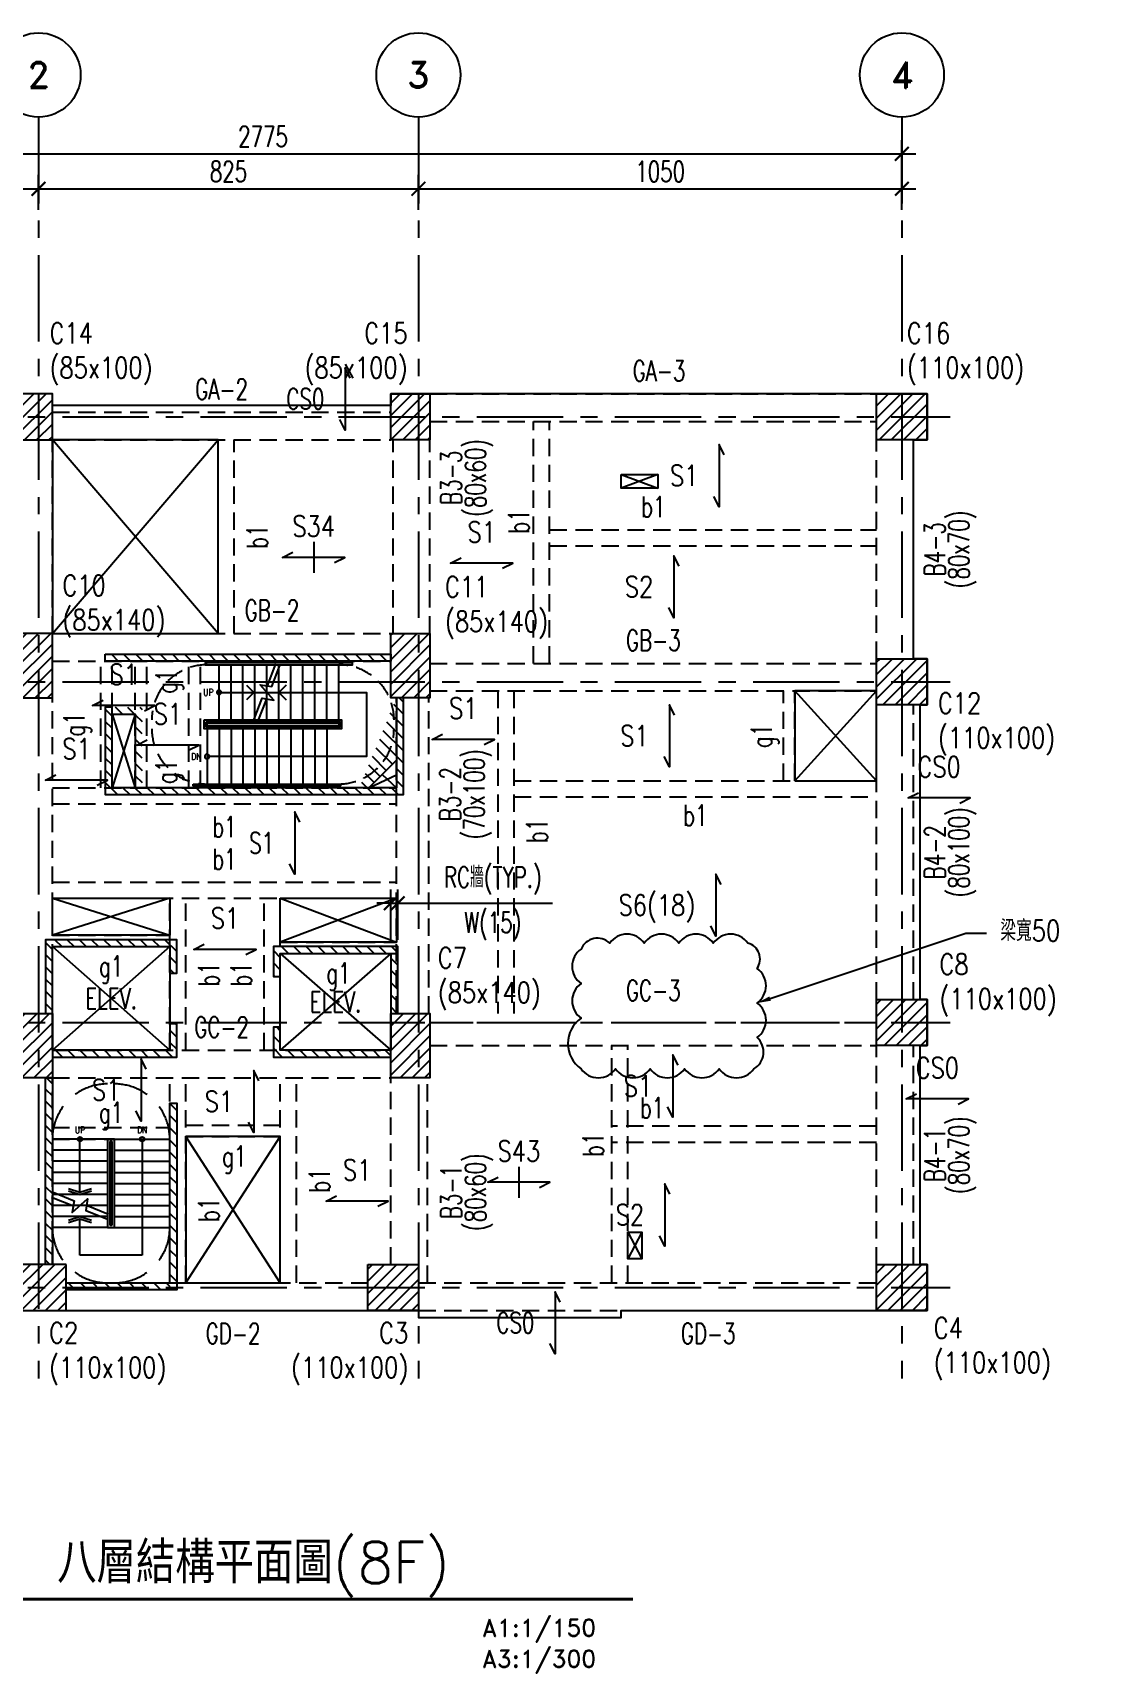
# Model space of a CAD drawing. Header units: millimetres. Extents: x -3377 to 119122, y -22007 to 15479.
# Drawn here: x 53129 to 55421, y -17970 to -14409 of the extents above; entities that cross this region are included whole.
import ezdxf
from ezdxf import colors
from ezdxf.entities.mleader import LeaderData, LeaderLine
from ezdxf.enums import TextEntityAlignment as Align
from ezdxf.math import Vec2, Vec3

# ---------------------------------------------------------------- set-up
doc = ezdxf.new("R2010")
doc.units = ezdxf.units.MM
doc.header["$LTSCALE"] = 150
doc.header["$MEASUREMENT"] = 0
for name, pattern in [('CENTER', [2, 1.25, -0.25, 0.25, -0.25]), ('CONTINOUS', [0]), ('HIDDEN', [0.375, 0.25, -0.125]), ('HIDDENX2', [0.75, 0.5, -0.25])]:
    doc.linetypes.add(name, pattern=pattern)
doc.layers.get('0').update_dxf_attribs({"plot": 0})
for name, color, linetype in [('S-CLOUD', 4, 'Continuous'), ('S-COL', 7, 'Continuous'), ('S-COLB', 4, 'HIDDEN'), ('S-CONCB-W', 140, 'HIDDEN'), ('S-CONCWALL', 30, 'Continuous'), ('S-DIM', 2, 'Continuous'), ('S-GRID', 1, 'CENTER'), ('S-GRID-DIM', 2, 'Continuous'), ('S-GRID-T', 3, 'Continuous'), ('S-HATCH-COL', 13, 'Continuous'), ('S-HATCH-CONCWALL', 161, 'Continuous'), ('S-OPEN', 13, 'Continuous'), ('S-RCBMB', 3, 'HIDDEN'), ('S-RCBMG', 2, 'HIDDEN'), ('S-SLAB', 5, 'Continuous'), ('S-SLABT', 2, 'Continuous'), ('S-STAIR', 1, 'Continuous'), ('S-TEXT', 2, 'Continuous'), ('S-TEXTB', 3, 'Continuous'), ('S-TEXTC', 3, 'Continuous'), ('S-TEXTG', 2, 'Continuous'), ('S-TITLE', 2, 'Continuous')]:
    doc.layers.add(name, color=color, linetype=linetype)
doc.styles.add('3E', font='simplex.shx', dxfattribs={"width": 0.8, "height": 45, "bigfont": 'dayus.shx'})
doc.styles.add('CD1', font='romand', dxfattribs={"height": 3})
doc.styles.add('CD2', font='romand', dxfattribs={"height": 15})
doc.styles.add('CHINA', font='romans.shx', dxfattribs={"width": 0.8, "bigfont": 'china.shx'})
doc.styles.add('CS4', font='romans.shx', dxfattribs={"width": 0.7, "height": 45, "bigfont": 'lsp.shx'})
doc.styles.add('LSP', font='SIMPLEX.shx', dxfattribs={"width": 0.8, "bigfont": 'lsp.shx'})
doc.dimstyles.new('DIM150', dxfattribs={"dimscale": 15, "dimtxt": 3, "dimasz": 2, "dimexe": 2, "dimexo": 2, "dimgap": 1, "dimtad": 1, "dimdec": 1, "dimdsep": 46, "dimtxsty": 'CS4', "dimblk1": 'ARCHTICK', "dimblk2": 'ARCHTICK', "dimsah": 1, "dimcen": 2, "dimdle": 2, "dimadec": 0, "dimazin": 0, "dimtfac": 1, "dimtdec": 1, "dimtmove": 0, "dimatfit": 3, "dimldrblk": 'TAA', "dimfxl": 0, "dimtolj": 1, "dimarcsym": 0})

# ---------------------------------------------------------------- blocks, each defined once
blk = doc.blocks.new('SG1')
at = {"layer": 'S-GRID-T'}
blk.add_circle((0, 6.09375), 6.09375, dxfattribs=at)
at = {"layer": 'S-GRID-T', "style": 'CD2'}
blk.add_attdef('GRID-BUB', text='', height=3.75, dxfattribs=at).set_placement((0, 6.09375), align=Align.MIDDLE_CENTER)
blk = doc.blocks.new('SG2')
at = {"layer": 'S-GRID-T'}
blk.add_circle((-6.09375, 0), 6.09375, dxfattribs=at)
at = {"layer": 'S-GRID-T', "style": 'CD2'}
blk.add_attdef('GRID-BUB', text='', height=3.75, dxfattribs=at).set_placement((-6.09375, 0), align=Align.MIDDLE_CENTER)
blk = doc.blocks.new('_ARCHTICK')
at = {"color": 0, "linetype": 'ByBlock', "const_width": 0.15}
blk.add_lwpolyline([(-0.5, -0.5), (0.5, 0.5)], dxfattribs=at)
blk = doc.blocks.new('*D71')
at = {"layer": 'DEFPOINTS', "color": 0, "transparency": 16777216}
for p in [(-5535.9, -424.9), (-8310.9, -500.6), (-5535.9, -500.6)]:
    blk.add_point(p, dxfattribs=at)
at = {"layer": 'S-GRID-DIM', "color": 0, "lineweight": -2, "transparency": 16777216}
for p, q in [((-8340.9, -424.9), (-5505.9, -424.9)), ((-8310.9, -470.6), (-8310.9, -394.9)), ((-5535.9, -470.6), (-5535.9, -394.9))]:
    blk.add_line(p, q, dxfattribs=at)
at = {"layer": 'S-GRID-DIM', "color": 0, "lineweight": -2, "transparency": 16777216, "xscale": 30, "yscale": 30, "zscale": 30, "rotation": 180}
blk.add_blockref('_ARCHTICK', (-8310.9, -424.9), dxfattribs=at)
at = {"layer": 'S-GRID-DIM', "color": 0, "lineweight": -2, "transparency": 16777216, "xscale": 30, "yscale": 30, "zscale": 30}
blk.add_blockref('_ARCHTICK', (-5535.9, -424.9), dxfattribs=at)
at = {"layer": 'S-GRID-DIM', "color": 0, "transparency": 16777216, "insert": (-6923.4, -387.4), "char_height": 45, "attachment_point": 5, "style": 'CS4'}
blk.add_mtext('\\A1;2775', dxfattribs=at)
blk = doc.blocks.new('TAA')
at = {"linetype": 'Continuous'}
blk.add_line((0, 0), (-1.66, 0), dxfattribs=at)
blk.add_solid([(-1.5, -0.25), (-1.5, 0.25), (0, 0)], dxfattribs=at)
blk = doc.blocks.new('*D72')
at = {"layer": 'DEFPOINTS', "color": 0, "transparency": 16777216}
for p in [(-7410.9, -500.6), (-8310.9, -576.2), (-7410.9, -576.2)]:
    blk.add_point(p, dxfattribs=at)
at = {"layer": 'S-GRID-DIM', "color": 0, "lineweight": -2, "transparency": 16777216}
for p, q in [((-8310.9, -546.2), (-8310.9, -470.6)), ((-7410.9, -546.2), (-7410.9, -470.6)), ((-8340.9, -500.6), (-7380.9, -500.6))]:
    blk.add_line(p, q, dxfattribs=at)
at = {"layer": 'S-GRID-DIM', "color": 0, "lineweight": -2, "transparency": 16777216, "xscale": 30, "yscale": 30, "zscale": 30, "rotation": 180}
blk.add_blockref('_ARCHTICK', (-8310.9, -500.6), dxfattribs=at)
at = {"layer": 'S-GRID-DIM', "color": 0, "lineweight": -2, "transparency": 16777216, "xscale": 30, "yscale": 30, "zscale": 30}
blk.add_blockref('_ARCHTICK', (-7410.9, -500.6), dxfattribs=at)
at = {"layer": 'S-GRID-DIM', "color": 0, "transparency": 16777216, "insert": (-7860.9, -463.1), "char_height": 45, "attachment_point": 5, "style": 'CS4'}
blk.add_mtext('\\A1;900', dxfattribs=at)
blk = doc.blocks.new('*D73')
at = {"layer": 'DEFPOINTS', "color": 0, "transparency": 16777216}
for p in [(-6585.9, -500.6), (-7410.9, -576.2), (-6585.9, -576.2)]:
    blk.add_point(p, dxfattribs=at)
at = {"layer": 'S-GRID-DIM', "color": 0, "lineweight": -2, "transparency": 16777216}
for p, q in [((-7410.9, -546.2), (-7410.9, -470.6)), ((-6585.9, -546.2), (-6585.9, -470.6)), ((-7440.9, -500.6), (-6555.9, -500.6))]:
    blk.add_line(p, q, dxfattribs=at)
at = {"layer": 'S-GRID-DIM', "color": 0, "lineweight": -2, "transparency": 16777216, "xscale": 30, "yscale": 30, "zscale": 30, "rotation": 180}
blk.add_blockref('_ARCHTICK', (-7410.9, -500.6), dxfattribs=at)
at = {"layer": 'S-GRID-DIM', "color": 0, "lineweight": -2, "transparency": 16777216, "xscale": 30, "yscale": 30, "zscale": 30}
blk.add_blockref('_ARCHTICK', (-6585.9, -500.6), dxfattribs=at)
at = {"layer": 'S-GRID-DIM', "color": 0, "transparency": 16777216, "insert": (-6998.4, -463.1), "char_height": 45, "attachment_point": 5, "style": 'CS4'}
blk.add_mtext('\\A1;825', dxfattribs=at)
blk = doc.blocks.new('*D74')
at = {"layer": 'DEFPOINTS', "color": 0, "transparency": 16777216}
for p in [(-5535.9, -500.6), (-6585.9, -576.2), (-5535.9, -576.2)]:
    blk.add_point(p, dxfattribs=at)
at = {"layer": 'S-GRID-DIM', "color": 0, "lineweight": -2, "transparency": 16777216}
for p, q in [((-6585.9, -546.2), (-6585.9, -470.6)), ((-5535.9, -546.2), (-5535.9, -470.6)), ((-6615.9, -500.6), (-5505.9, -500.6))]:
    blk.add_line(p, q, dxfattribs=at)
at = {"layer": 'S-GRID-DIM', "color": 0, "lineweight": -2, "transparency": 16777216, "xscale": 30, "yscale": 30, "zscale": 30, "rotation": 180}
blk.add_blockref('_ARCHTICK', (-6585.9, -500.6), dxfattribs=at)
at = {"layer": 'S-GRID-DIM', "color": 0, "lineweight": -2, "transparency": 16777216, "xscale": 30, "yscale": 30, "zscale": 30}
blk.add_blockref('_ARCHTICK', (-5535.9, -500.6), dxfattribs=at)
at = {"layer": 'S-GRID-DIM', "color": 0, "transparency": 16777216, "insert": (-6060.9, -463.1), "char_height": 45, "attachment_point": 5, "style": 'CS4'}
blk.add_mtext('\\A1;1050', dxfattribs=at)
blk = doc.blocks.new('*D75')
at = {"layer": 'DEFPOINTS', "color": 0, "transparency": 16777216}
for p in [(-8779.1, -995.9), (-8703.4, -995.9), (-8703.4, -2885.9)]:
    blk.add_point(p, dxfattribs=at)
at = {"layer": 'S-GRID-DIM', "color": 0, "lineweight": -2, "transparency": 16777216}
for p, q in [((-8733.4, -995.9), (-8809.1, -995.9)), ((-8779.1, -2915.9), (-8779.1, -965.9)), ((-8733.4, -2885.9), (-8809.1, -2885.9))]:
    blk.add_line(p, q, dxfattribs=at)
at = {"layer": 'S-GRID-DIM', "color": 0, "lineweight": -2, "transparency": 16777216, "xscale": 30, "yscale": 30, "zscale": 30}
for p, rotation in [((-8779.1, -995.9), 90), ((-8779.1, -2885.9), 270)]:
    blk.add_blockref('_ARCHTICK', p, dxfattribs=dict(at, rotation=rotation))
at = {"layer": 'S-GRID-DIM', "color": 0, "transparency": 16777216, "insert": (-8816.6, -1940.9), "char_height": 45, "attachment_point": 5, "rotation": 90, "style": 'CS4'}
blk.add_mtext('\\A1;1890', dxfattribs=at)
blk = doc.blocks.new('*D76')
at = {"layer": 'DEFPOINTS', "color": 0, "transparency": 16777216}
for p in [(-8703.4, -2310.9), (-8627.8, -2310.9), (-8627.8, -2885.9)]:
    blk.add_point(p, dxfattribs=at)
at = {"layer": 'S-GRID-DIM', "color": 0, "lineweight": -2, "transparency": 16777216}
for p, q in [((-8657.8, -2310.9), (-8733.4, -2310.9)), ((-8703.4, -2915.9), (-8703.4, -2280.9)), ((-8657.8, -2885.9), (-8733.4, -2885.9))]:
    blk.add_line(p, q, dxfattribs=at)
at = {"layer": 'S-GRID-DIM', "color": 0, "lineweight": -2, "transparency": 16777216, "xscale": 30, "yscale": 30, "zscale": 30}
for p, rotation in [((-8703.4, -2310.9), 90), ((-8703.4, -2885.9), 270)]:
    blk.add_blockref('_ARCHTICK', p, dxfattribs=dict(at, rotation=rotation))
at = {"layer": 'S-GRID-DIM', "color": 0, "transparency": 16777216, "insert": (-8740.9, -2598.4), "char_height": 45, "attachment_point": 5, "rotation": 90, "style": 'CS4'}
blk.add_mtext('\\A1;575', dxfattribs=at)
blk = doc.blocks.new('*D77')
at = {"layer": 'DEFPOINTS', "color": 0, "transparency": 16777216}
for p in [(-8703.4, -1570.9), (-8627.8, -1570.9), (-8627.8, -2310.9)]:
    blk.add_point(p, dxfattribs=at)
at = {"layer": 'S-GRID-DIM', "color": 0, "lineweight": -2, "transparency": 16777216}
for p, q in [((-8703.4, -2340.9), (-8703.4, -1540.9)), ((-8657.8, -1570.9), (-8733.4, -1570.9)), ((-8657.8, -2310.9), (-8733.4, -2310.9))]:
    blk.add_line(p, q, dxfattribs=at)
at = {"layer": 'S-GRID-DIM', "color": 0, "lineweight": -2, "transparency": 16777216, "xscale": 30, "yscale": 30, "zscale": 30}
for p, rotation in [((-8703.4, -1570.9), 90), ((-8703.4, -2310.9), 270)]:
    blk.add_blockref('_ARCHTICK', p, dxfattribs=dict(at, rotation=rotation))
at = {"layer": 'S-GRID-DIM', "color": 0, "transparency": 16777216, "insert": (-8740.9, -1940.9), "char_height": 45, "attachment_point": 5, "rotation": 90, "style": 'CS4'}
blk.add_mtext('\\A1;740', dxfattribs=at)
blk = doc.blocks.new('*D78')
at = {"layer": 'DEFPOINTS', "color": 0, "transparency": 16777216}
for p in [(-8703.4, -995.9), (-8627.8, -995.9), (-8627.8, -1570.9)]:
    blk.add_point(p, dxfattribs=at)
at = {"layer": 'S-GRID-DIM', "color": 0, "lineweight": -2, "transparency": 16777216}
for p, q in [((-8657.8, -995.9), (-8733.4, -995.9)), ((-8703.4, -1600.9), (-8703.4, -965.9)), ((-8657.8, -1570.9), (-8733.4, -1570.9))]:
    blk.add_line(p, q, dxfattribs=at)
at = {"layer": 'S-GRID-DIM', "color": 0, "lineweight": -2, "transparency": 16777216, "xscale": 30, "yscale": 30, "zscale": 30}
for p, rotation in [((-8703.4, -995.9), 90), ((-8703.4, -1570.9), 270)]:
    blk.add_blockref('_ARCHTICK', p, dxfattribs=dict(at, rotation=rotation))
at = {"layer": 'S-GRID-DIM', "color": 0, "transparency": 16777216, "insert": (-8740.9, -1283.4), "char_height": 45, "attachment_point": 5, "rotation": 90, "style": 'CS4'}
blk.add_mtext('\\A1;575', dxfattribs=at)
blk = doc.blocks.new('COL(2F-16F)')
for points in [[(-8365.9, -945.9), (-8255.9, -945.9), (-8255.9, -1045.9), (-8365.9, -1045.9)], [(-7380.9, -945.9), (-7465.9, -945.9), (-7465.9, -1045.9), (-7380.9, -1045.9)], [(-6645.9, -945.9), (-6560.9, -945.9), (-6560.9, -1045.9), (-6645.9, -1045.9)], [(-5590.9, -945.9), (-5480.9, -945.9), (-5480.9, -1045.9), (-5590.9, -1045.9)], [(-7380.9, -1465.9), (-7465.9, -1465.9), (-7465.9, -1605.9), (-7380.9, -1605.9)], [(-6645.9, -1465.9), (-6560.9, -1465.9), (-6560.9, -1605.9), (-6645.9, -1605.9)], [(-8365.9, -1510.9), (-8255.9, -1510.9), (-8255.9, -1610.9), (-8365.9, -1610.9)], [(-5590.9, -1520.9), (-5480.9, -1520.9), (-5480.9, -1620.9), (-5590.9, -1620.9)], [(-8365.9, -2245.9), (-8255.9, -2245.9), (-8255.9, -2345.9), (-8365.9, -2345.9)], [(-5590.9, -2260.9), (-5480.9, -2260.9), (-5480.9, -2360.9), (-5590.9, -2360.9)], [(-7465.9, -2290.9), (-7380.9, -2290.9), (-7380.9, -2430.9), (-7465.9, -2430.9)], [(-6645.9, -2290.9), (-6560.9, -2290.9), (-6560.9, -2430.9), (-6645.9, -2430.9)], [(-8365.9, -2835.9), (-8255.9, -2835.9), (-8255.9, -2935.9), (-8365.9, -2935.9)], [(-7350.9, -2835.9), (-7460.9, -2835.9), (-7460.9, -2935.9), (-7350.9, -2935.9)], [(-6695.9, -2835.9), (-6585.9, -2835.9), (-6585.9, -2935.9), (-6695.9, -2935.9)], [(-5590.9, -2835.9), (-5480.9, -2835.9), (-5480.9, -2935.9), (-5590.9, -2935.9)]]:
    blk.add_lwpolyline(points, close=True)
blk = doc.blocks.new('WALL(2F-14F)')
for points in [[(-7265.9, -1510.9), (-6645.9, -1510.9), (-6645.9, -1525.9), (-7265.9, -1525.9)], [(-7395.9, -2430.9), (-7380.9, -2430.9), (-7380.9, -2835.9), (-7395.9, -2835.9)]]:
    blk.add_lwpolyline(points, close=True)
for points in [[(-6633.4, -1800.9), (-7250.9, -1800.9), (-7250.9, -1625.9), (-7265.9, -1625.9), (-7265.9, -1815.9), (-6618.4, -1815.9), (-6618.4, -1605.9), (-6633.4, -1605.9)], [(-6633.4, -1605.9), (-6633.4, -1800.9)], [(-7380.9, -2290.9), (-7380.9, -2145.9), (-7125.9, -2145.9), (-7125.9, -2203.4), (-7110.9, -2203.4), (-7110.9, -2130.9), (-7395.9, -2130.9), (-7395.9, -2290.9), (-7380.9, -2290.9)], [(-6630.9, -2290.9), (-6630.9, -2145.9), (-6900.9, -2145.9), (-6900.9, -2210.9), (-6885.9, -2210.9), (-6885.9, -2160.9), (-6645.9, -2160.9), (-6645.9, -2290.9), (-6630.9, -2290.9)], [(-7380.9, -2385.9), (-7110.9, -2385.9), (-7110.9, -2313.4), (-7125.9, -2313.4), (-7125.9, -2370.9), (-7380.9, -2370.9), (-7380.9, -2385.9)], [(-7350.9, -2875.9), (-7125.9, -2875.9), (-7125.9, -2485.9), (-7110.9, -2485.9), (-7110.9, -2890.9), (-7350.9, -2890.9), (-7350.9, -2875.9)]]:
    blk.add_lwpolyline(points)
at = {"elevation": 1.1}
blk.add_lwpolyline([(-6645.9, -2370.9), (-6885.9, -2370.9), (-6885.9, -2320.9), (-6900.9, -2320.9), (-6900.9, -2385.9), (-6645.9, -2385.9), (-6645.9, -2370.9)], dxfattribs=at)
blk = doc.blocks.new('*D128')
at = {"layer": 'DEFPOINTS', "color": 0, "transparency": 16777216}
for p in [(53921.1, -16298.8), (53906.1, -16408), (53921.1, -16408)]:
    blk.add_point(p, dxfattribs=at)
at = {"layer": 'S-DIM', "color": 0, "lineweight": -2, "transparency": 16777216}
for p, q in [((53906.1, -16378), (53906.1, -16268.8)), ((53921.1, -16378), (53921.1, -16268.8)), ((53906.1, -16298.8), (53876.1, -16298.8)), ((53906.1, -16298.8), (53921.1, -16298.8)), ((53921.1, -16298.8), (54257.4, -16298.8))]:
    blk.add_line(p, q, dxfattribs=at)
at = {"layer": 'S-DIM', "color": 0, "lineweight": -2, "transparency": 16777216, "xscale": 30, "yscale": 30, "zscale": 30}
blk.add_blockref('_ARCHTICK', (53906.1, -16298.8), dxfattribs=at)
at = {"layer": 'S-DIM', "color": 0, "lineweight": -2, "transparency": 16777216, "xscale": 30, "yscale": 30, "zscale": 30, "rotation": 180}
blk.add_blockref('_ARCHTICK', (53921.1, -16298.8), dxfattribs=at)
at = {"layer": 'S-DIM', "color": 0, "transparency": 16777216, "char_height": 45, "attachment_point": 5, "style": 'CS4'}
for s, insert in [('\\A1;RC牆(TYP.)', (54127.5, -16249.5)), ('\\A1;W(15)', (54127.5, -16348.1))]:
    blk.add_mtext(s, dxfattribs=dict(at, insert=insert))
blk = doc.blocks.new('_PStStr')
blk.add_circle((0, 0), 0.05)
blk = doc.blocks.new('STAIR(2F-16F)')
for p, q in [((-7018.9, -1653.9, -0.5), (-7018.9, -1533.9, -0.5)), ((-6992.9, -1653.9), (-6992.9, -1533.9)), ((-6966.9, -1653.9), (-6966.9, -1533.9)), ((-6940.9, -1653.9), (-6940.9, -1533.9)), ((-6914.9, -1653.9), (-6914.9, -1533.9)), ((-6896.2, -1532.1), (-6914.7, -1579.6)), ((-6888.9, -1653.9), (-6888.9, -1533.9)), ((-6862.9, -1653.9), (-6862.9, -1533.9)), ((-6836.9, -1653.9), (-6836.9, -1533.9)), ((-6810.9, -1653.9), (-6810.9, -1533.9)), ((-6784.9, -1653.9), (-6784.9, -1533.9)), ((-6758.9, -1653.9), (-6758.9, -1533.9)), ((-6933.6, -1655.7), (-6915.1, -1608.2)), ((-7044.9, -1672.9), (-7044.9, -1792.9)), ((-7018.9, -1672.9, 0.5), (-7018.9, -1792.9, 0.5)), ((-6992.9, -1672.9, 0.5), (-6992.9, -1792.9, 0.5)), ((-6966.9, -1672.9, 0.5), (-6966.9, -1792.9, 0.5)), ((-6940.9, -1672.9, 0.5), (-6940.9, -1792.9, 0.5)), ((-6914.9, -1672.9, 0.5), (-6914.9, -1792.9, 0.5)), ((-6888.9, -1672.9, 0.5), (-6888.9, -1792.9, 0.5)), ((-6862.9, -1672.9, 0.5), (-6862.9, -1792.9, 0.5)), ((-6836.9, -1672.9, 0.5), (-6836.9, -1792.9, 0.5)), ((-6810.9, -1672.9, 0.5), (-6810.9, -1792.9, 0.5)), ((-6784.9, -1672.9, 0.5), (-6784.9, -1792.9, 0.5)), ((-7185.9, -2563.9), (-7185.9, -2815.9)), ((-7382.7, -2689.6), (-7335.1, -2708.6)), ((-7320.9, -2815.9), (-7320.9, -2736.9)), ((-7259, -2727.3), (-7306.6, -2708.2)), ((-7185.9, -2815.9), (-7320.9, -2815.9))]:
    blk.add_line(p, q)
at = {"linetype": 'CONTINOUS'}
for p, q in [((-7260.9, -2563.9), (-7380.9, -2563.9)), ((-7260.9, -2563.9), (-7260.9, -2674.9)), ((-7245.9, -2563.9), (-7260.9, -2563.9)), ((-7245.9, -2563.9), (-7125.9, -2563.9)), ((-7245.9, -2755.9), (-7245.9, -2563.9)), ((-7260.9, -2587.9), (-7380.9, -2587.9)), ((-7255.9, -2568.9), (-7255.9, -2676.2)), ((-7250.9, -2568.9), (-7255.9, -2568.9)), ((-7250.9, -2750.9), (-7250.9, -2568.9)), ((-7245.9, -2587.9), (-7125.9, -2587.9)), ((-7260.9, -2611.9), (-7380.9, -2611.9)), ((-7245.9, -2611.9), (-7125.9, -2611.9)), ((-7260.9, -2635.9), (-7380.9, -2635.9)), ((-7260.9, -2659.9), (-7380.9, -2659.9)), ((-7245.9, -2635.9), (-7125.9, -2635.9)), ((-7245.9, -2659.9), (-7125.9, -2659.9)), ((-7260.9, -2683.9), (-7380.9, -2683.9)), ((-7260.9, -2683.9), (-7380.9, -2683.9)), ((-7260.9, -2674.9), (-7260.9, -2755.9)), ((-7255.9, -2676.2), (-7255.9, -2750.9)), ((-7245.9, -2683.9), (-7125.9, -2683.9)), ((-7245.9, -2683.9), (-7125.9, -2683.9)), ((-7260.9, -2707.9), (-7380.9, -2707.9)), ((-7260.9, -2731.9), (-7380.9, -2731.9)), ((-7260.9, -2731.9), (-7380.9, -2731.9)), ((-7245.9, -2707.9), (-7125.9, -2707.9)), ((-7245.9, -2731.9), (-7125.9, -2731.9)), ((-7245.9, -2731.9), (-7125.9, -2731.9)), ((-7260.9, -2755.9), (-7380.9, -2755.9)), ((-7260.9, -2755.9), (-7245.9, -2755.9)), ((-7255.9, -2750.9), (-7250.9, -2750.9)), ((-7245.9, -2755.9), (-7125.9, -2755.9))]:
    blk.add_line(p, q, dxfattribs=at)
for points, elevation in [([(-7048.9, -1533.9), (-6728.9, -1533.9), (-6728.9, -1529.9), (-7048.9, -1529.9)], -0.5), ([(-7074.9, -1792.9), (-6754.9, -1792.9), (-6754.9, -1796.9), (-7074.9, -1796.9)], 0.5)]:
    blk.add_lwpolyline(points, close=True, dxfattribs=dict(elevation=elevation))
for points in [[(-6942.9, -1652.1), (-6925.2, -1606.7), (-6899.9, -1610.5), (-6929.9, -1577.3), (-6904.5, -1581.2), (-6886.8, -1535.7)], [(-7018.9, -1593.9), (-7018.9, -1593.9), (-6698.9, -1593.9), (-6698.9, -1732.9), (-7044.9, -1732.9)], [(-6959.2, -1578), (-6943.3, -1593.9), (-6959.2, -1609.8)], [(-6873, -1578), (-6888.9, -1593.9), (-6873, -1609.8)], [(-7050.9, -1653.9), (-6752.9, -1653.9), (-6752.9, -1672.9), (-7050.9, -1672.9), (-7050.9, -1653.9), (-7050.9, -1653.9)], [(-7380.9, -2563.9), (-7380.9, -2755.9)], [(-7320.9, -2678.9), (-7320.9, -2563.9)], [(-7125.9, -2755.9), (-7125.9, -2563.9)], [(-7379, -2679.3), (-7333.5, -2697.5), (-7337.6, -2722.8), (-7304.2, -2693.1), (-7308.2, -2718.4), (-7262.7, -2736.6)], [(-7345.7, -2670.9), (-7320.9, -2678.9), (-7296.1, -2670.9)], [(-7345.7, -2675.9), (-7320.9, -2683.9), (-7296.1, -2675.9)], [(-7345.7, -2740), (-7320.9, -2731.9), (-7296.1, -2740)], [(-7345.7, -2745), (-7320.9, -2736.9), (-7296.1, -2745)]]:
    blk.add_lwpolyline(points)
for points in [[(-7046.9, -1657.9), (-6756.9, -1657.9), (-6756.9, -1668.9), (-7046.9, -1668.9)], [(-7044.9, -1659.9), (-6758.9, -1659.9), (-6758.9, -1666.9), (-7044.9, -1666.9)]]:
    blk.add_lwpolyline(points, close=True)
for centre in [(-7320.9, -2563.9), (-7185.9, -2563.9)]:
    blk.add_circle(centre, 5)
at = {"linetype": 'HIDDEN'}
for centre, start, end in [((-7044.9, -1653.9), 90, 180), ((-6758.9, -1653.9, 0.5), 0, 90), ((-7044.9, -1672.9, 0.5), 180, 270), ((-6758.9, -1672.9, 1.1), 270, 0)]:
    blk.add_arc(centre, 120, start, end, dxfattribs=at)
at = {"linetype": 'HIDDENX2'}
for centre, start, end in [((-7260.9, -2563.9), 90.0007, 179.9999), ((-7245.9, -2563.9), 0.0001, 89.9993), ((-7260.9, -2755.9), 180.0008, 270.0033), ((-7245.9, -2755.9), 269.9967, 359.9992)]:
    blk.add_arc(centre, 120, start, end, dxfattribs=at)
at = {"extrusion": (0, 0, -1), "xscale": 100.0331502916424, "yscale": 100.0331502916424, "zscale": -1.000331502916421, "rotation": 90}
for p in [(7018.9, -1593.9), (7044.9, -1732.9)]:
    blk.add_blockref('_PStStr', p, dxfattribs=at)
at = {"style": 'CHINA', "width": 0.8}
for s, p in [('UP', (-7053.1, -1601.6, -0.5)), ('DN', (-7079.1, -1740.6)), ('UP', (-7331.9, -2551.2)), ('DN', (-7196.9, -2551.2))]:
    blk.add_text(s, height=15, dxfattribs=at).set_placement(p)
blk = doc.blocks.new('LINE(2)')
at = {"layer": 'S-GRID'}
for points in [[(-8310.87, -344.9), (-8310.87, -3083.41)], [(-7410.87, -344.9), (-7410.87, -3083.41)], [(-6585.87, -344.9), (-6585.87, -3083.41)], [(-5535.87, -344.9), (-5535.87, -3083.41)], [(-8859.11, -995.91), (-5430.87, -995.91)], [(-8859.11, -1570.91), (-5430.87, -1570.91)], [(-8859.11, -2310.91), (-5430.87, -2310.91)], [(-8859.11, -2885.91), (-5430.87, -2885.91)]]:
    blk.add_lwpolyline(points, dxfattribs=at)
at = {"layer": 'S-GRID-T', "xscale": 15, "yscale": 15, "zscale": 15}
for name, p, values in [('SG1', (-8310.87, -344.9), {'GRID-BUB': '1'}), ('SG1', (-7410.87, -344.9), {'GRID-BUB': '2'}), ('SG1', (-6585.87, -344.9), {'GRID-BUB': '3'}), ('SG1', (-5535.87, -344.9), {'GRID-BUB': '4'}), ('SG2', (-8859.11, -995.91), {'GRID-BUB': 'A'}), ('SG2', (-8859.11, -1570.91), {'GRID-BUB': 'B'}), ('SG2', (-8859.11, -2310.91), {'GRID-BUB': 'C'}), ('SG2', (-8859.11, -2885.91), {'GRID-BUB': 'D'})]:
    blk.add_blockref(name, p, dxfattribs=at).add_auto_attribs(values)
at = {"layer": 'S-GRID-DIM'}
for base, p1, p2, picture, middle in [((-5535.87, -424.9), (-8310.87, -500.57), (-5535.87, -500.57), '*D71', (-6923.37, -387.4)), ((-7410.87, -500.57), (-8310.87, -576.23), (-7410.87, -576.23), '*D72', (-7860.87, -463.07)), ((-6585.87, -500.57), (-7410.87, -576.23), (-6585.87, -576.23), '*D73', (-6998.37, -463.07)), ((-5535.87, -500.57), (-6585.87, -576.23), (-5535.87, -576.23), '*D74', (-6060.87, -463.07))]:
    dim = blk.add_linear_dim(base=base, p1=p1, p2=p2, dimstyle='DIM150', dxfattribs=at)
    dim.commit()
    dim.dimension.update_dxf_attribs({"geometry": picture, "text_midpoint": middle})
for base, p1, p2, picture, middle in [((-8779.11, -995.91), (-8703.44, -2885.91), (-8703.44, -995.91), '*D75', (-8816.61, -1940.91)), ((-8703.44, -995.91), (-8627.78, -1570.91), (-8627.78, -995.91), '*D78', (-8740.94, -1283.41)), ((-8703.44, -1570.91), (-8627.78, -2310.91), (-8627.78, -1570.91), '*D77', (-8740.94, -1940.91)), ((-8703.44, -2310.91), (-8627.78, -2885.91), (-8627.78, -2310.91), '*D76', (-8740.94, -2598.41))]:
    dim = blk.add_linear_dim(base=base, p1=p1, p2=p2, angle=90, dimstyle='DIM150', dxfattribs=at)
    dim.commit()
    dim.dimension.update_dxf_attribs({"geometry": picture, "text_midpoint": middle})

msp = doc.modelspace()

# ---------------------------------------------------------------- hatches: boundary and pattern name
at = {"layer": 'S-HATCH-COL'}
h = msp.add_hatch(dxfattribs=at)
h.set_pattern_fill('ANSI31', color=256, scale=150, style=0)
h.set_pattern_definition([(45, (12110.4, -22007.182), (-13.258252, 13.258252), [])])
h.paths.add_polyline_path([(54961.13, -15767.95), (55071.13, -15767.95), (55071.13, -15867.95), (54961.13, -15867.95)])
h.paths.add_polyline_path([(54961.13, -16507.95), (55071.13, -16507.95), (55071.13, -16607.95), (54961.13, -16607.95)])
h.paths.add_polyline_path([(54961.13, -17082.95), (55071.13, -17082.95), (55071.13, -17182.95), (54961.13, -17182.95)])
h.paths.add_polyline_path([(53856.13, -17082.95), (53966.13, -17082.95), (53966.13, -17182.95), (53856.13, -17182.95)])
h.paths.add_polyline_path([(53201.13, -17082.95), (53091.13, -17082.95), (53091.13, -17182.95), (53201.13, -17182.95)])
h.paths.add_polyline_path([(52186.13, -15192.95), (52296.13, -15192.95), (52296.13, -15292.95), (52186.13, -15292.95)])
h.paths.add_polyline_path([(52186.13, -15757.95), (52296.13, -15757.95), (52296.13, -15857.95), (52186.13, -15857.95)])
h.paths.add_polyline_path([(52186.13, -16492.95), (52296.13, -16492.95), (52296.13, -16592.95), (52186.13, -16592.95)])
h.paths.add_polyline_path([(52186.13, -17082.95), (52296.13, -17082.95), (52296.13, -17182.95), (52186.13, -17182.95)])
h.paths.add_polyline_path([(53171.13, -15192.95), (53086.13, -15192.95), (53086.13, -15292.95), (53171.13, -15292.95)])
h.paths.add_polyline_path([(53906.13, -16537.96), (53991.13, -16537.96), (53991.13, -16677.95), (53906.13, -16677.95)])
h.paths.add_polyline_path([(53906.13, -15712.95), (53991.13, -15712.95), (53991.13, -15852.95), (53906.13, -15852.95)])
h.paths.add_polyline_path([(53171.13, -15712.95), (53086.13, -15712.95), (53086.13, -15852.95), (53171.13, -15852.95)])
h.paths.add_polyline_path([(53086.13, -16537.95), (53171.13, -16537.95), (53171.13, -16677.95), (53086.13, -16677.95)])
h.paths.add_polyline_path([(53906.13, -15192.95), (53991.13, -15192.95), (53991.13, -15292.95), (53906.13, -15292.95)])
h.paths.add_polyline_path([(54961.13, -15192.95), (55071.13, -15192.95), (55071.13, -15292.95), (54961.13, -15292.95)])
at = {"layer": 'S-HATCH-CONCWALL'}
h = msp.add_hatch(dxfattribs=at)
h.set_pattern_fill('ANSI31', color=256, scale=150, angle=90, style=0)
h.set_pattern_definition([(135, (12110.4, -22007.182), (-13.258252, -13.258252), [])])
h.paths.add_polyline_path([(53156.13, -16677.95), (53171.13, -16677.95), (53171.13, -17082.95), (53156.13, -17082.95)])
h.paths.add_polyline_path([(53201.13, -17122.95), (53426.13, -17122.95), (53426.13, -16732.95), (53441.13, -16732.95), (53441.13, -17137.95), (53201.13, -17137.95)])
h.paths.add_polyline_path([(53171.13, -16632.95), (53441.13, -16632.95), (53441.13, -16560.45), (53426.13, -16560.45), (53426.13, -16617.95), (53171.13, -16617.95)])
h.paths.add_polyline_path([(53171.13, -16537.95), (53171.13, -16392.95), (53426.13, -16392.95), (53426.13, -16450.45), (53441.13, -16450.45), (53441.13, -16377.95), (53156.13, -16377.95), (53156.13, -16537.95)])
h.paths.add_polyline_path([(53921.13, -16537.95), (53921.13, -16392.95), (53651.13, -16392.95), (53651.13, -16457.95), (53666.13, -16457.95), (53666.13, -16407.95), (53906.13, -16407.95), (53906.13, -16537.96)])
edge = h.paths.add_edge_path()
edge.add_line((53906.13, -16617.95), (53666.13, -16617.95))
edge.add_line((53666.13, -16617.95), (53666.13, -16567.95))
edge.add_line((53666.13, -16567.95), (53651.13, -16567.95))
edge.add_line((53651.13, -16567.95), (53651.13, -16632.95))
edge.add_line((53651.13, -16632.95), (53906.13, -16632.95))
edge.add_line((53906.13, -16632.95), (53906.13, -16617.95))
h.paths.add_polyline_path([(53286.13, -15757.95), (53906.13, -15757.95), (53906.13, -15772.95), (53286.13, -15772.95)])
edge = h.paths.add_edge_path(flags=16)
edge.add_line((53918.63, -15852.95), (53918.63, -15966.74))
h.paths.add_polyline_path([(53301.13, -15887.95), (53351.13, -15887.95), (53351.13, -16047.95), (53301.13, -16047.95)], flags=17)
edge = h.paths.add_edge_path(flags=16)
edge.add_line((53837.42, -16047.95), (53918.63, -15966.74))
edge = h.paths.add_edge_path(flags=16)
edge.add_line((53918.63, -15987.95), (53858.63, -16047.95))
edge = h.paths.add_edge_path()
edge.add_line((53837.42, -16047.95), (53366.13, -16047.95))
edge.add_line((53366.13, -16047.95), (53366.13, -15872.95))
edge.add_line((53366.13, -15872.95), (53286.13, -15872.95))
edge.add_line((53286.13, -15872.95), (53286.13, -16062.95))
edge.add_line((53286.13, -16062.95), (53933.63, -16062.95))
edge.add_line((53933.63, -16062.95), (53933.63, -15852.95))
edge.add_line((53933.63, -15852.95), (53918.63, -15852.95))
edge = h.paths.add_edge_path(flags=16)
edge.add_line((53918.63, -15987.95), (53918.63, -16047.95))
edge.add_line((53918.63, -16047.95), (53858.63, -16047.95))

# ---------------------------------------------------------------- linework, layer by layer
at = {"layer": 'S-CLOUD'}
msp.add_lwpolyline([(54319.32, -16658.18, 0.5205671), (54394.32, -16658.18, 0.5205671), (54469.32, -16658.18, 0.5205671), (54544.32, -16658.18, 0.5205671), (54619.32, -16658.18, 0.5205671), (54694.32, -16658.18, 0.5205671), (54701.48, -16590.35, 0.5205671), (54701.48, -16515.35, 0.5205671), (54701.48, -16440.35, 0.5205671), (54681.51, -16385.33, 0.5205671), (54606.51, -16385.33, 0.5205671), (54531.51, -16385.33, 0.5205671), (54456.51, -16385.33, 0.5205671), (54381.51, -16385.33, 0.5205671), (54319.32, -16398.13, 0.5205671), (54319.32, -16473.13, 0.5205671), (54319.32, -16548.13, 0.5205671)], format="xyb", close=True, dxfattribs=at)
at = {"layer": 'S-OPEN'}
for p, q in [((53171.13, -15712.95), (53531.13, -15292.95)), ((53531.13, -15712.95), (53171.13, -15292.95)), ((54406.13, -15367.95), (54486.13, -15397.95)), ((54486.13, -15367.95), (54406.13, -15397.95)), ((54783.63, -16032.95), (54961.13, -15837.95)), ((54961.13, -16032.95), (54783.63, -15837.95)), ((53301.13, -15887.95), (53351.13, -16047.95)), ((53351.13, -15887.95), (53301.13, -16047.95)), ((53171.13, -16287.95), (53426.13, -16367.95)), ((53426.13, -16287.95), (53171.13, -16367.95)), ((53666.13, -16287.95), (53918.63, -16382.95)), ((53918.63, -16287.95), (53666.13, -16382.95)), ((53171.13, -16392.95), (53426.13, -16617.95)), ((53426.13, -16392.95), (53171.13, -16617.95)), ((53666.13, -16407.95), (53906.13, -16617.95)), ((53906.13, -16407.95), (53666.13, -16617.95)), ((53461.13, -17122.95), (53666.13, -16805.45)), ((53666.13, -17122.95), (53461.13, -16805.45)), ((54421.13, -17012.95), (54451.13, -17070.95)), ((54451.13, -17012.95), (54421.13, -17070.95))]:
    msp.add_line(p, q, dxfattribs=at)
for points in [[(53858.63, -16047.95), (53918.63, -16020.02)], [(53887.35, -16019.23), (53918.63, -16047.95)]]:
    msp.add_lwpolyline(points, dxfattribs=at)
at = {"layer": 'S-RCBMB'}
for p, q in [((54216.13, -15777.95), (54216.13, -15252.95)), ((54251.13, -15777.95), (54251.13, -15252.95)), ((53531.13, -15712.95), (53531.13, -15292.95)), ((53566.13, -15712.95), (53566.13, -15292.95)), ((54251.13, -15487.95), (54961.13, -15487.95)), ((54251.13, -15522.95), (54961.13, -15522.95)), ((53276.13, -16047.95, 0.54), (53276.13, -15772.95, 0.54)), ((53301.13, -16047.95, 0.54), (53301.13, -15772.95, 0.54)), ((53351.13, -16047.95, 0.54), (53351.13, -15772.95, 0.54)), ((53376.13, -16047.95, 0.54), (53376.13, -15772.95, 0.54)), ((53467.54, -16047.95, 0.54), (53467.54, -15772.95, 0.54)), ((53492.54, -16047.95, 0.54), (53492.54, -15772.95, 0.54)), ((54138.63, -15837.95), (54138.63, -16537.95)), ((54173.63, -15837.95), (54173.63, -16537.95)), ((54758.63, -16032.95), (54758.63, -15837.95)), ((54783.63, -16032.95), (54783.63, -15837.95)), ((53171.13, -16047.95, 0), (53918.63, -16047.95, 0)), ((54173.63, -16032.95), (54961.13, -16032.95)), ((53171.13, -16082.95, 0), (53918.63, -16082.95, 0)), ((54173.63, -16067.95), (54961.13, -16067.95)), ((53171.13, -16252.95, 0), (53918.63, -16252.95, 0)), ((53171.13, -16287.95, 0), (53918.63, -16287.95, 0)), ((53426.13, -16617.95), (53426.13, -16287.95)), ((53461.13, -16617.95), (53461.13, -16287.95)), ((53631.13, -16617.95), (53631.13, -16287.95)), ((53666.13, -16617.95), (53666.13, -16287.95)), ((53171.13, -16367.95), (53426.13, -16367.95)), ((53171.13, -16392.95), (53426.13, -16392.95)), ((53666.13, -16382.95), (53918.63, -16382.95)), ((53666.13, -16407.95), (53918.63, -16407.95)), ((54386.13, -17122.95), (54386.13, -16607.95)), ((54421.13, -17122.95), (54421.13, -16607.95)), ((53426.13, -17122.95), (53426.13, -16677.95)), ((53461.13, -17122.95), (53461.13, -16677.95)), ((53666.13, -17122.95), (53666.13, -16677.95)), ((53701.13, -17122.95), (53701.13, -16677.95)), ((53171.13, -16785.95), (53426.13, -16785.95)), ((53461.13, -16780.45), (53666.13, -16780.45)), ((53461.13, -16805.45), (53666.13, -16805.45)), ((54961.13, -16782.95), (54386.13, -16782.95)), ((53171.13, -16810.95), (53426.13, -16810.95)), ((54961.13, -16817.95), (54386.13, -16817.95))]:
    msp.add_line(p, q, dxfattribs=at)
at = {"layer": 'S-RCBMG'}
for p, q in [((53991.13, -15192.95, 1.07), (54961.13, -15192.95, 1.07)), ((53171.13, -15232.95), (53906.13, -15232.95)), ((53991.13, -15252.95, 1.07), (54961.13, -15252.95, 1.07)), ((53171.13, -15292.95), (53906.13, -15292.95)), ((53171.13, -15712.95), (53171.13, -15292.95)), ((53911.13, -15712.95), (53911.13, -15292.95)), ((53991.13, -15712.95), (53991.13, -15292.95)), ((54961.13, -15767.95), (54961.13, -15292.95)), ((55041.13, -15767.95), (55041.13, -15292.95)), ((53171.13, -15712.95), (53906.13, -15712.95)), ((53171.13, -15772.95), (53906.13, -15772.95)), ((53991.13, -15777.95), (54961.13, -15777.95)), ((53991.13, -15837.95), (54961.13, -15837.95)), ((53171.13, -16537.95), (53171.13, -15852.95)), ((53918.63, -16537.96), (53918.63, -15852.95)), ((53988.63, -16537.96), (53988.63, -15852.95)), ((54961.13, -16507.95), (54961.13, -15867.95)), ((55041.13, -16507.95), (55041.13, -15867.95)), ((53991.13, -16557.95), (54961.13, -16557.95)), ((53171.13, -16617.95), (53906.13, -16617.95)), ((53991.13, -16607.95), (54961.13, -16607.95)), ((54961.13, -17082.95), (54961.13, -16607.95)), ((55041.13, -17082.95), (55041.13, -16607.95)), ((53171.13, -16677.95), (53906.13, -16677.95)), ((53171.13, -17082.95), (53171.13, -16677.95)), ((53906.13, -17082.95), (53906.13, -16677.95)), ((53986.13, -17122.95), (53986.13, -16677.95)), ((53201.13, -17122.95), (53856.13, -17122.95)), ((53966.13, -17122.95), (54961.13, -17122.95)), ((53201.13, -17182.95), (53856.13, -17182.95)), ((53966.13, -17182.95), (54961.13, -17182.95))]:
    msp.add_line(p, q, dxfattribs=at)
at = {"layer": 'S-SLAB'}
for points in [[(53106.13, -17182.95), (53966.13, -17182.95), (53966.13, -17182.95), (53966.13, -17197.95), (54406.13, -17197.95), (54406.13, -17182.95), (55071.13, -17182.95), (55071.13, -17082.95), (55056.13, -17082.95), (55056.13, -16607.95), (55071.13, -16607.95), (55071.13, -16507.95), (55056.13, -16507.95), (55056.13, -16042.95), (55056.13, -16042.95), (55056.13, -15867.95), (55071.13, -15867.95), (55071.13, -15767.95), (55041.13, -15767.95), (55041.13, -15292.95), (55071.13, -15292.95), (55071.13, -15192.95), (53906.13, -15192.95), (53906.13, -15217.95), (53716.13, -15217.96), (53716.13, -15217.95), (53171.13, -15217.95), (53171.13, -15192.95), (53101.13, -15192.95)], [(53858.63, -16047.95), (53918.63, -15987.95), (53918.63, -16047.95), (53858.63, -16047.95)]]:
    msp.add_lwpolyline(points, dxfattribs=at)
for points in [[(53171.13, -15712.95), (53531.13, -15712.95), (53531.13, -15292.95), (53171.13, -15292.95)], [(54406.13, -15367.95), (54486.13, -15367.95), (54486.13, -15397.95), (54406.13, -15397.95)], [(54783.63, -16032.95), (54961.13, -16032.95), (54961.13, -15837.95), (54783.63, -15837.95)], [(53301.13, -15887.95), (53351.13, -15887.95), (53351.13, -16047.95), (53301.13, -16047.95)], [(53171.13, -16287.95), (53426.13, -16287.95), (53426.13, -16367.95), (53171.13, -16367.95)], [(53666.13, -16287.95), (53918.63, -16287.95), (53918.63, -16382.95), (53666.13, -16382.95)], [(53171.13, -16392.95), (53426.13, -16392.95), (53426.13, -16617.95), (53171.13, -16617.95)], [(53666.13, -16407.95), (53906.13, -16407.95), (53906.13, -16617.95), (53666.13, -16617.95)], [(53461.13, -17122.95), (53666.13, -17122.95), (53666.13, -16805.45), (53461.13, -16805.45)], [(54421.13, -17012.95), (54451.13, -17012.95), (54451.13, -17070.95), (54421.13, -17070.95)]]:
    msp.add_lwpolyline(points, close=True, dxfattribs=at)
at = {"layer": 'S-SLABT', "color": 1}
for p, q in [((53738.63, -15514.2), (53738.63, -15581.7)), ((54184.26, -16870.7), (54184.26, -16938.2))]:
    msp.add_line(p, q, dxfattribs=at)
for points in [[(53818.12, -15158.93), (53806.87, -15136.43), (53806.87, -15271.43), (53795.62, -15248.93)], [(54630.3, -15325.45), (54619.05, -15302.95), (54619.05, -15437.95), (54607.8, -15415.45)], [(53783.63, -15559.2), (53806.13, -15547.95), (53671.13, -15547.95), (53693.63, -15536.7)], [(54148.63, -15571.7), (54171.13, -15560.45), (54036.13, -15560.45), (54058.63, -15549.2)], [(54532.38, -15566.97), (54521.13, -15544.47), (54521.13, -15679.47), (54509.88, -15656.97)], [(53371.13, -15880.76), (53393.63, -15869.51), (53258.63, -15869.51), (53281.13, -15858.26)], [(54522.38, -15890.45), (54511.13, -15867.95), (54511.13, -16002.95), (54499.88, -15980.45)], [(54108.63, -15954.39), (54131.13, -15943.14), (53996.13, -15943.14), (54018.63, -15931.89)], [(55141.92, -16081.38), (55164.42, -16070.13), (55029.42, -16070.13), (55051.92, -16058.88)], [(54623.63, -16257.95), (54612.38, -16235.45), (54612.38, -16370.45), (54601.13, -16347.95)], [(53591.13, -16410.11), (53613.63, -16398.86), (53478.63, -16398.86), (53501.13, -16387.61)], [(54529.88, -16650.45), (54518.63, -16627.95), (54518.63, -16762.95), (54507.38, -16740.45)], [(53375, -16659.16), (53363.75, -16636.66), (53363.75, -16771.66), (53352.5, -16749.16)], [(53619.88, -16684.2), (53608.63, -16661.7), (53608.63, -16796.7), (53597.38, -16774.2)], [(55138.12, -16734.91), (55160.62, -16723.66), (55025.62, -16723.66), (55048.12, -16712.41)], [(54229.26, -16915.7), (54251.76, -16904.45), (54116.76, -16904.45), (54139.26, -16893.2)], [(54512.47, -16930.45), (54501.22, -16907.95), (54501.22, -17042.95), (54489.97, -17020.45)], [(53877.92, -16956.7), (53900.42, -16945.45), (53765.42, -16945.45), (53787.92, -16934.2)], [(54274.09, -17164.62), (54262.84, -17142.12), (54262.84, -17277.12), (54251.59, -17254.62)]]:
    msp.add_lwpolyline(points, dxfattribs=at)
for points, elevation in [([(53466.84, -15966.7), (53489.34, -15955.45), (53354.34, -15955.45), (53376.84, -15944.2)], 0.54), ([(53268.63, -16042.49), (53291.13, -16031.24), (53156.13, -16031.24), (53178.63, -16019.99)], 0), ([(53708.79, -16122.95), (53697.54, -16100.45), (53697.54, -16235.45), (53686.29, -16212.95)], 0)]:
    msp.add_lwpolyline(points, dxfattribs=dict(at, elevation=elevation))
at = {"layer": 'S-TITLE', "const_width": 6.25}
msp.add_lwpolyline([(52825.38, -17809.43), (54431.89, -17809.43)], dxfattribs=at)

# ---------------------------------------------------------------- block references
at = {"layer": 'S-COL'}
msp.add_blockref('COL(2F-16F)', (60552, -14247.05), dxfattribs=at)
at = {"layer": 'S-COLB'}
msp.add_blockref('COL(2F-16F)', (60552, -14247.05), dxfattribs=at)
at = {"layer": 'S-CONCB-W'}
msp.add_blockref('WALL(2F-14F)', (60552, -14247.05), dxfattribs=at)
at = {"layer": 'S-CONCWALL'}
msp.add_blockref('WALL(2F-14F)', (60552, -14247.05), dxfattribs=at)
at = {"layer": 'S-GRID'}
msp.add_blockref('LINE(2)', (60552, -14247.05), dxfattribs=at)
at = {"layer": 'S-STAIR'}
msp.add_blockref('STAIR(2F-16F)', (60552, -14247.05), dxfattribs=at)

# ---------------------------------------------------------------- texts
at = {"layer": 'S-SLABT', "color": 2}
for s, style, width, p in [('CS0', 'CS4', 0.7, (53761.87, -15226.43)), ('S1', '3E', 0.8, (54574.05, -15392.95)), ('S2', '3E', 0.8, (54476.13, -15634.47)), ('S1', '3E', 0.8, (54466.13, -15957.95)), ('S1', 'CS4', 0.7, (53652.54, -16190.45, 0)), ('S6(18)', '3E', 0.8, (54567.38, -16325.45)), ('S1', '3E', 0.8, (53318.75, -16726.66)), ('S1', '3E', 0.8, (54473.63, -16717.95)), ('S1', '3E', 0.8, (53563.63, -16751.7)), ('S2', '3E', 0.8, (54456.22, -16997.95)), ('CS0', 'CS4', 0.7, (54217.84, -17232.12))]:
    msp.add_text(s, height=45, dxfattribs=dict(at, style=style, width=width)).set_placement(p, align=Align.RIGHT)
at = {"layer": 'S-SLABT', "color": 2, "style": '3E', "width": 0.8}
for s, p in [('S34', (53738.63, -15502.95)), ('S1', (54103.63, -15515.45)), ('S1', (53326.13, -15824.51)), ('S1', (53421.84, -15910.45, 0.54)), ('S1', (54063.63, -15898.14)), ('S1', (53223.63, -15986.24, 0)), ('CS0', (55096.92, -16025.13)), ('S1', (53546.13, -16353.86)), ('CS0', (55093.12, -16678.66)), ('S43', (54184.26, -16859.45)), ('S1', (53832.92, -16900.45))]:
    msp.add_text(s, height=45, dxfattribs=at).set_placement(p, align=Align.CENTER)
at = {"layer": 'S-TEXT', "style": 'CS4', "width": 0.7}
for p in [(53298.63, -16505.45), (53786.13, -16512.95)]:
    msp.add_text('ELEV.', height=45, dxfattribs=at).set_placement(p, align=Align.MIDDLE_CENTER)
at = {"layer": 'S-TEXTB', "linetype": 'Continuous', "style": 'CS4', "width": 0.7}
for s, p in [('b1', (54476.13, -15437.95)), ('b1', (54567.38, -16107.95, 0)), ('b1', (53544.88, -16132.95, 0)), ('b1', (53544.88, -16202.95)), ('g1', (53298.63, -16442.95, 0)), ('g1', (53792.38, -16457.95, 0)), ('g1', (53298.63, -16760.5, 0)), ('b1', (54473.63, -16742.95, 0)), ('g1', (53566.13, -16855.45, 0))]:
    msp.add_text(s, height=45, dxfattribs=at).set_placement(p, align=Align.MIDDLE)
for s, p in [('b1', (53616.13, -15502.95)), ('b1', (54183.97, -15469.8)), ('g1', (54718.63, -15935.45)), ('b1', (53511.13, -16452.95)), ('b1', (53581.13, -16452.95)), ('b1', (54345.73, -16822.63)), ('b1', (53751.13, -16900.45)), ('b1', (53511.13, -16964.2))]:
    msp.add_text(s, height=45, rotation=90, dxfattribs=at).set_placement(p, align=Align.MIDDLE)
at = {"layer": 'S-TEXTB', "style": 'CS4', "width": 0.7}
for p in [(53426.13, -15817.48), (53226.13, -15910.45), (53426.13, -16013.33)]:
    msp.add_text('g1', height=45, rotation=90, dxfattribs=at).set_placement(p, align=Align.MIDDLE)
at = {"layer": 'S-TEXTB', "linetype": 'Continuous', "style": 'CS4', "width": 0.7}
msp.add_text('b1', height=45, rotation=90, dxfattribs=at).set_placement((54223.63, -16167.95), align=Align.MIDDLE_LEFT)
at = {"layer": 'S-TEXTC', "style": 'CS4', "width": 0.8}
for s, p in [('C14', (53164.99, -15083.65)), ('C16', (55026.89, -15083.65)), ('(85x100)', (53164.99, -15158.65)), ('(110x100)', (55026.89, -15158.65)), ('C10', (53192.9, -15631.3)), ('C11', (54023.83, -15634.47)), ('(85x140)', (53192.9, -15706.3)), ('(85x140)', (54023.83, -15709.47)), ('C12', (55094.31, -15887.05)), ('(110x100)', (55094.31, -15962.05)), ('C7', (54008.19, -16439.82)), ('C8', (55097.74, -16453.79)), ('(85x140)', (54008.19, -16514.82)), ('(110x100)', (55097.74, -16528.79)), ('C4', (55085.16, -17243.28)), ('C2', (53164.08, -17253.92)), ('(110x100)', (55085.16, -17318.28)), ('(110x100)', (53164.08, -17328.92))]:
    msp.add_text(s, height=45, dxfattribs=at).set_placement(p)
for s, p in [('C15', (53942.49, -15083.65)), ('(85x100)', (53942.49, -15158.65)), ('C3', (53944.09, -17253.92)), ('(110x100)', (53944.09, -17328.92))]:
    msp.add_text(s, height=45, dxfattribs=at).set_placement(p, align=Align.RIGHT)
at = {"layer": 'S-TEXTG', "style": 'CS4', "width": 0.7}
for s, p in [('GA-3', (54488.63, -15142.95)), ('GA-2', (53538.63, -15182.95)), ('GB-3', (54476.13, -15727.95, -0.54)), ('GC-3', (54476.13, -16487.95, -0.54)), ('GC-2', (53538.63, -16567.95, 0)), ('GD-2', (53563.63, -17232.95, 0))]:
    msp.add_text(s, height=45, dxfattribs=at).set_placement(p, align=Align.MIDDLE)
for s, p in [('GB-2', (53588.63, -15662.95, 0)), ('GD-3', (54536, -17232.95, 0))]:
    msp.add_text(s, height=45, dxfattribs=at).set_placement(p, align=Align.MIDDLE_LEFT)
at = {"layer": 'S-TEXTG', "char_height": 45, "attachment_point": 5, "rotation": 90, "line_spacing_factor": 0.7, "style": 'CS4'}
for s, insert in [('{\\W0.7;B3-3\\P(80x60)}', (54071.13, -15375.22)), ('{\\W0.7;B4-3\\P(80x70)}', (55121.13, -15530.45)), ('{\\W0.7;B3-2\\P(70x100)}', (54068.63, -16061.91)), ('{\\W0.7;B4-2\\P(80x100)}', (55121.13, -16187.95)), ('{\\W0.7;B4-1\\P(80x70)}', (55121.13, -16845.45)), ('{\\W0.7;B3-1\\P(80x60)}', (54071.13, -16925.78))]:
    msp.add_mtext(s, dxfattribs=dict(at, insert=insert))
at = {"layer": 'S-TITLE', "style": 'CS4'}
msp.add_text('八層結構平面圖(8F)', height=90, dxfattribs=at).set_placement((53181.57, -17775.04))
at = {"layer": 'S-TITLE', "style": 'CD1'}
for s, p in [('A1:1/150', (54352.12, -17890.25)), ('A3:1/300', (54352.12, -17957.75))]:
    msp.add_text(s, height=37.5, dxfattribs=at).set_placement(p, align=Align.RIGHT)

# ---------------------------------------------------------------- dimensions: what is measured, and where the dimension line sits
at = {"layer": 'S-DIM'}
dim = msp.add_linear_dim(base=(53921.13, -16298.81), p1=(53906.13, -16407.95), p2=(53921.13, -16407.95), text='RC牆(TYP.)\\XW(<>)', dimstyle='DIM150', dxfattribs=at)
dim.commit()
dim.dimension.update_dxf_attribs({"geometry": '*D128', "text_midpoint": (54127.49, -16298.81), "dimtype": 160})

# ---------------------------------------------------------------- leaders
at = {"layer": 'S-CLOUD'}
ml = msp.add_multileader_mtext('Standard', dxfattribs=at)
ml.set_content('梁寬50', color=256, style='LSP')
ml.set_leader_properties(color=256)
ml.build(insert=Vec2(0, 0))
ml.multileader.update_dxf_attribs({"text_left_attachment_type": 2, "text_right_attachment_type": 2, "dogleg_length": 3, "arrow_head_size": 30, "scale": 15})
ctx = ml.context
ctx.base_point, ctx.scale, ctx.char_height, ctx.arrow_head_size, ctx.landing_gap_size, ctx.plane_origin = Vec3(55199.79, -16363.83), 15, 45, 30, 30, Vec3(54701.48, -16515.35)
ctx.left_attachment, ctx.right_attachment = 2, 2
notes = []
notes.append((ctx, [(0, (1, 1, 0), (55154.79, -16363.83), (1, 0), 45, [(0, [(54701.48, -16515.35)], 0, [])])]))
ctx.mtext.insert, ctx.mtext.flow_direction = Vec3(55229.79, -16335.74), 5
for ctx, leaders in notes:
    for number, flags, end, landing, length, lines in leaders:
        leader = LeaderData()
        leader.index, (leader.has_last_leader_line, leader.has_dogleg_vector, leader.attachment_direction) = number, flags
        leader.last_leader_point, leader.dogleg_vector, leader.dogleg_length = Vec3(end), Vec3(landing), length
        for number, points, colour, breaks in lines:
            line = LeaderLine()
            line.index, line.vertices, line.color, line.breaks = number, Vec3.list(points), colors.encode_raw_color(colour), breaks
            leader.lines.append(line)
        ctx.leaders.append(leader)

doc.saveas('drawing.dxf')
